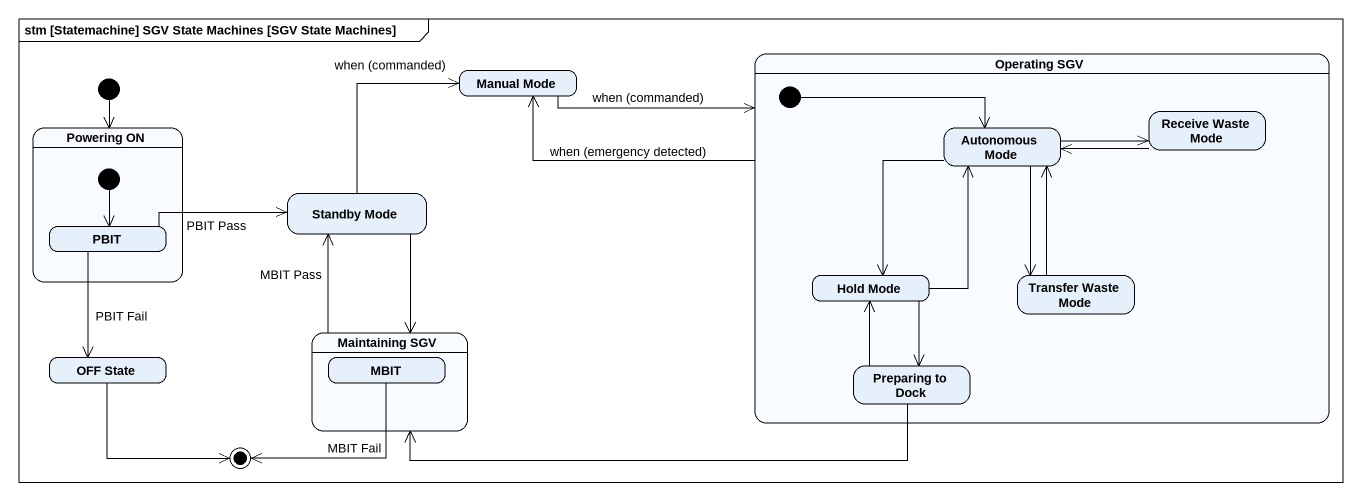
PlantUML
@startuml
mainframe stm [Statemachine] SGV State Machines [SGV State Machines]
hide empty description
state "Operating SGV" as Operating_SGV {
  state "Receive Waste Mode" as Receive_Waste_Mode
  state "Autonomous Mode" as Autonomous_Mode
  state "Hold Mode" as Hold_Mode
  state "Transfer Waste Mode" as Transfer_Waste_Mode
  state "Preparing to Dock" as Preparing_to_Dock
  [*] -right-> Autonomous_Mode
}
state "Manual Mode" as Manual_Mode
state "Powering ON" as Powering_ON {
  state PBIT
  [*] --> PBIT
}
state "Standby Mode" as Standby_Mode
state "OFF State" as OFF_State
state "Maintaining SGV" as Maintaining_SGV {
  state MBIT
}
state final1 <<end>>
[*] --> Powering_ON
Operating_SGV -left-> Manual_Mode : when (emergency detected)
Manual_Mode -right-> Operating_SGV : when (commanded)
Receive_Waste_Mode -left-> Autonomous_Mode
Autonomous_Mode -right-> Receive_Waste_Mode
Autonomous_Mode --> Hold_Mode
Autonomous_Mode --> Transfer_Waste_Mode
Standby_Mode -up-> Manual_Mode : when (commanded)
Standby_Mode --> Maintaining_SGV
PBIT -right-> Standby_Mode : PBIT Pass
PBIT --> OFF_State : PBIT Fail
Hold_Mode -up-> Autonomous_Mode
Hold_Mode --> Preparing_to_Dock
Transfer_Waste_Mode -up-> Autonomous_Mode
OFF_State --> final1
Maintaining_SGV -up-> Standby_Mode : MBIT Pass
MBIT --> final1 : MBIT Fail
Preparing_to_Dock -up-> Hold_Mode
Preparing_to_Dock -left-> Maintaining_SGV
@enduml
